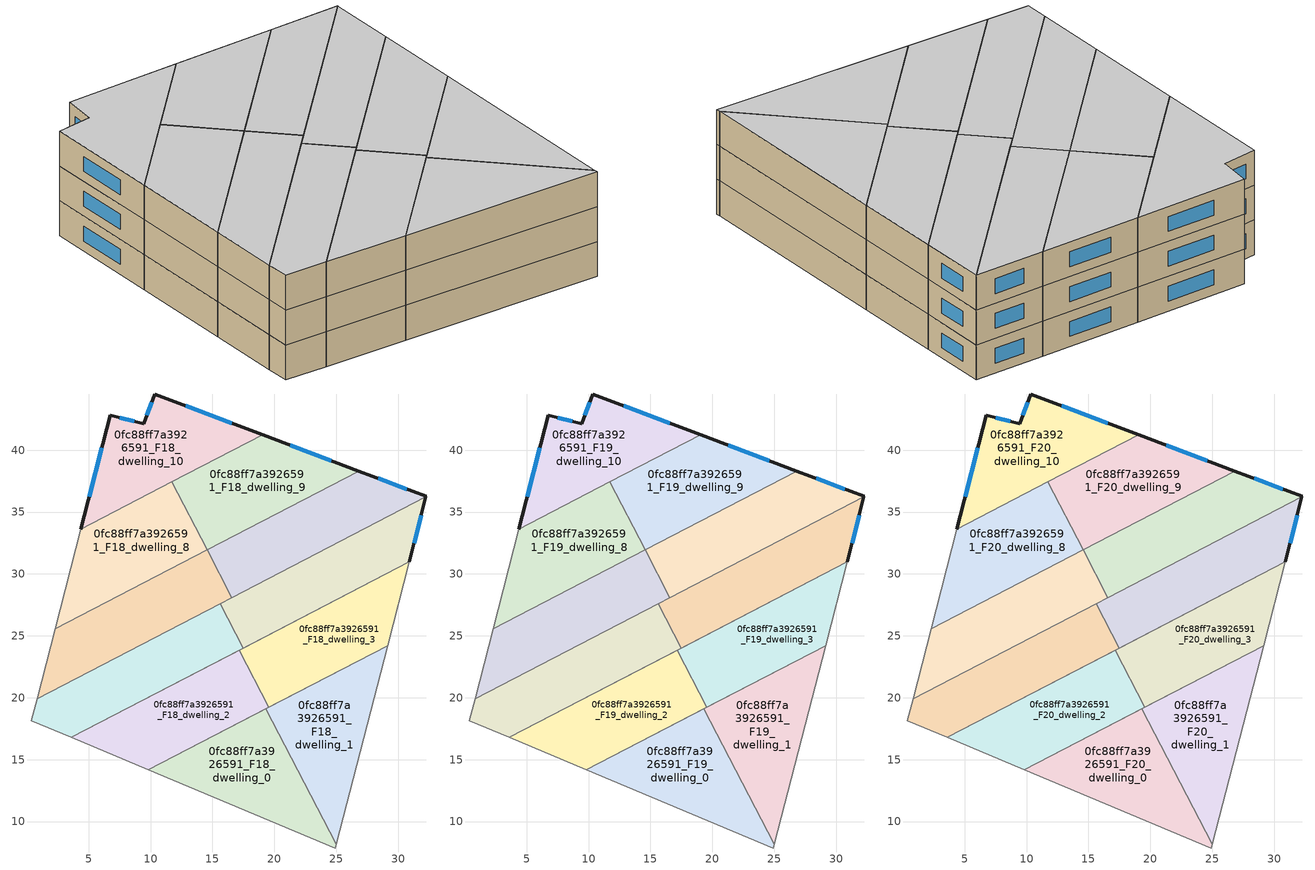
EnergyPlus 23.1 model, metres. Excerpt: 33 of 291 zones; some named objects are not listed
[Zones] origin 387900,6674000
0fc88ff7a3926591_F18_dwelling_0
 floor to 0fc88ff7a3926591_F17_dwelling_0 (EU_floor_Construction): 19.32,19.11 25,8.15 24.93,7.87 9.83,14.18 z54
 wall adiabatic (EU_wall_Construction): 19.32,19.11 9.83,14.18 24.93,7.87 25,8.15 z54:57
 wall to 0fc88ff7a3926591_F18_dwelling_1 (EU_wall_Construction): 25,8.15 19.32,19.11 z54:57
0fc88ff7a3926591_F18_dwelling_1
 floor to 0fc88ff7a3926591_F17_dwelling_1 (EU_floor_Construction): 29.14,24.21 25,8.15 19.32,19.11 z54
 wall adiabatic (EU_wall_Construction): 25,8.15 29.14,24.21 19.32,19.11 z54:57
0fc88ff7a3926591_F18_dwelling_10
 floor to 0fc88ff7a3926591_F17_dwelling_10 (EU_floor_Construction): 19.05,41.24 4.37,33.62 6.75,42.83 9.45,42.13 10.36,44.53 z54
 wall outside (EU_wall_Construction): 19.05,41.24 10.36,44.53 9.45,42.13 6.75,42.83 4.37,33.62 z54:57
 wall to 0fc88ff7a3926591_F18_dwelling_9 (EU_wall_Construction): 11.71,37.43 19.05,41.24 z54:57
 wall to 0fc88ff7a3926591_F18_dwelling_8 (EU_wall_Construction): 4.37,33.62 11.71,37.43 z54:57
 window (EU_Window_Construction): 6.07,40.2 5.05,36.25 / 8.68,42.33 7.52,42.63 / 10.1,43.85 9.71,42.82 / 16.57,42.18 12.84,43.59 z54.86:56.14
0fc88ff7a3926591_F18_dwelling_2
 floor to 0fc88ff7a3926591_F17_dwelling_2 (EU_floor_Construction): 17.16,23.85 19.56,19.24 9.83,14.18 3.58,16.8 z54
 wall adiabatic (EU_wall_Construction): 17.16,23.85 3.58,16.8 9.83,14.18 19.56,19.24 z54:57
 wall to 0fc88ff7a3926591_F18_dwelling_3 (EU_wall_Construction): 19.56,19.24 17.16,23.85 z54:57
0fc88ff7a3926591_F18_dwelling_3
 floor to 0fc88ff7a3926591_F17_dwelling_3 (EU_floor_Construction): 30.89,30.98 29.14,24.21 19.56,19.24 17.16,23.85 z54
 wall adiabatic (EU_wall_Construction): 19.56,19.24 29.14,24.21 30.89,30.98 17.16,23.85 z54:57
0fc88ff7a3926591_F18_dwelling_4
 floor to 0fc88ff7a3926591_F17_dwelling_4 (EU_floor_Construction): 15.61,27.6 17.47,24.01 3.58,16.8 0.38,18.14 0.84,19.93 z54
 wall to 0fc88ff7a3926591_F18_dwelling_5 (EU_wall_Construction): 17.47,24.01 15.61,27.6 z54:57
 wall adiabatic (EU_wall_Construction): 15.61,27.6 0.84,19.93 0.38,18.14 3.58,16.8 17.47,24.01 z54:57
0fc88ff7a3926591_F18_dwelling_5
 floor to 0fc88ff7a3926591_F17_dwelling_5 (EU_floor_Construction): 32.24,36.23 30.89,30.98 17.47,24.01 15.61,27.6 z54
 wall outside (EU_wall_Construction): 30.89,30.98 32.24,36.23 z54:57
 wall adiabatic (EU_wall_Construction): 17.47,24.01 30.89,30.98 z54:57
 wall to 0fc88ff7a3926591_F18_dwelling_7 (EU_wall_Construction): 32.24,36.23 16.56,28.09 z54:57
 wall to 0fc88ff7a3926591_F18_dwelling_6 (EU_wall_Construction): 16.56,28.09 15.61,27.6 z54:57
 window (EU_Window_Construction): 31.28,32.48 31.86,34.73 z54.86:56.14
0fc88ff7a3926591_F18_dwelling_6
 floor to 0fc88ff7a3926591_F17_dwelling_6 (EU_floor_Construction): 14.56,31.94 16.56,28.09 0.84,19.93 2.3,25.57 z54
 wall adiabatic (EU_wall_Construction): 14.56,31.94 2.3,25.57 0.84,19.93 15.61,27.6 z54:57
 wall to 0fc88ff7a3926591_F18_dwelling_7 (EU_wall_Construction): 16.56,28.09 14.56,31.94 z54:57
0fc88ff7a3926591_F18_dwelling_7
 floor to 0fc88ff7a3926591_F17_dwelling_7 (EU_floor_Construction): 32.25,36.25 32.24,36.23 16.56,28.09 14.56,31.94 26.82,38.31 z54
 wall outside (EU_wall_Construction): 32.24,36.23 32.25,36.25 26.82,38.31 z54:57
 wall to 0fc88ff7a3926591_F18_dwelling_9 (EU_wall_Construction): 26.82,38.31 14.56,31.94 z54:57
 window (EU_Window_Construction): 30.7,36.84 28.37,37.72 z54.86:56.14
0fc88ff7a3926591_F18_dwelling_8
 floor to 0fc88ff7a3926591_F17_dwelling_8 (EU_floor_Construction): 11.71,37.43 14.56,31.94 2.3,25.57 4.37,33.62 z54
 wall adiabatic (EU_wall_Construction): 4.37,33.62 2.3,25.57 14.56,31.94 z54:57
 wall to 0fc88ff7a3926591_F18_dwelling_9 (EU_wall_Construction): 14.56,31.94 11.71,37.43 z54:57
0fc88ff7a3926591_F18_dwelling_9
 floor to 0fc88ff7a3926591_F17_dwelling_9 (EU_floor_Construction): 26.82,38.31 14.56,31.94 11.71,37.43 19.05,41.24 z54
 wall outside (EU_wall_Construction): 26.82,38.31 19.05,41.24 z54:57
 window (EU_Window_Construction): 24.6,39.15 21.27,40.4 z54.86:56.14
0fc88ff7a3926591_F19_dwelling_0
 floor to 0fc88ff7a3926591_F18_dwelling_0 (EU_floor_Construction): 19.32,19.11 25,8.15 24.93,7.87 9.83,14.18 z57
 wall adiabatic (EU_wall_Construction): 19.32,19.11 9.83,14.18 24.93,7.87 25,8.15 z57:60
 wall to 0fc88ff7a3926591_F19_dwelling_1 (EU_wall_Construction): 25,8.15 19.32,19.11 z57:60
0fc88ff7a3926591_F19_dwelling_1
 floor to 0fc88ff7a3926591_F18_dwelling_1 (EU_floor_Construction): 29.14,24.21 25,8.15 19.32,19.11 z57
 wall adiabatic (EU_wall_Construction): 25,8.15 29.14,24.21 19.32,19.11 z57:60
0fc88ff7a3926591_F19_dwelling_10
 floor to 0fc88ff7a3926591_F18_dwelling_10 (EU_floor_Construction): 19.05,41.24 4.37,33.62 6.75,42.83 9.45,42.13 10.36,44.53 z57
 wall outside (EU_wall_Construction): 19.05,41.24 10.36,44.53 9.45,42.13 6.75,42.83 4.37,33.62 z57:60
 wall to 0fc88ff7a3926591_F19_dwelling_9 (EU_wall_Construction): 11.71,37.43 19.05,41.24 z57:60
 wall to 0fc88ff7a3926591_F19_dwelling_8 (EU_wall_Construction): 4.37,33.62 11.71,37.43 z57:60
 window (EU_Window_Construction): 6.07,40.2 5.05,36.25 / 8.68,42.33 7.52,42.63 / 10.1,43.85 9.71,42.82 / 16.57,42.18 12.84,43.59 z57.86:59.14
0fc88ff7a3926591_F19_dwelling_2
 floor to 0fc88ff7a3926591_F18_dwelling_2 (EU_floor_Construction): 17.16,23.85 19.56,19.24 9.83,14.18 3.58,16.8 z57
 wall adiabatic (EU_wall_Construction): 17.16,23.85 3.58,16.8 9.83,14.18 19.56,19.24 z57:60
 wall to 0fc88ff7a3926591_F19_dwelling_3 (EU_wall_Construction): 19.56,19.24 17.16,23.85 z57:60
0fc88ff7a3926591_F19_dwelling_3
 floor to 0fc88ff7a3926591_F18_dwelling_3 (EU_floor_Construction): 30.89,30.98 29.14,24.21 19.56,19.24 17.16,23.85 z57
 wall adiabatic (EU_wall_Construction): 19.56,19.24 29.14,24.21 30.89,30.98 17.16,23.85 z57:60
0fc88ff7a3926591_F19_dwelling_4
 floor to 0fc88ff7a3926591_F18_dwelling_4 (EU_floor_Construction): 15.61,27.6 17.47,24.01 3.58,16.8 0.38,18.14 0.84,19.93 z57
 wall to 0fc88ff7a3926591_F19_dwelling_5 (EU_wall_Construction): 17.47,24.01 15.61,27.6 z57:60
 wall adiabatic (EU_wall_Construction): 15.61,27.6 0.84,19.93 0.38,18.14 3.58,16.8 17.47,24.01 z57:60
0fc88ff7a3926591_F19_dwelling_5
 floor to 0fc88ff7a3926591_F18_dwelling_5 (EU_floor_Construction): 32.24,36.23 30.89,30.98 17.47,24.01 15.61,27.6 z57
 wall outside (EU_wall_Construction): 30.89,30.98 32.24,36.23 z57:60
 wall adiabatic (EU_wall_Construction): 17.47,24.01 30.89,30.98 z57:60
 wall to 0fc88ff7a3926591_F19_dwelling_7 (EU_wall_Construction): 32.24,36.23 16.56,28.09 z57:60
 wall to 0fc88ff7a3926591_F19_dwelling_6 (EU_wall_Construction): 16.56,28.09 15.61,27.6 z57:60
 window (EU_Window_Construction): 31.28,32.48 31.86,34.73 z57.86:59.14
0fc88ff7a3926591_F19_dwelling_6
 floor to 0fc88ff7a3926591_F18_dwelling_6 (EU_floor_Construction): 14.56,31.94 16.56,28.09 0.84,19.93 2.3,25.57 z57
 wall adiabatic (EU_wall_Construction): 14.56,31.94 2.3,25.57 0.84,19.93 15.61,27.6 z57:60
 wall to 0fc88ff7a3926591_F19_dwelling_7 (EU_wall_Construction): 16.56,28.09 14.56,31.94 z57:60
0fc88ff7a3926591_F19_dwelling_7
 floor to 0fc88ff7a3926591_F18_dwelling_7 (EU_floor_Construction): 32.25,36.25 32.24,36.23 16.56,28.09 14.56,31.94 26.82,38.31 z57
 wall outside (EU_wall_Construction): 32.24,36.23 32.25,36.25 26.82,38.31 z57:60
 wall to 0fc88ff7a3926591_F19_dwelling_9 (EU_wall_Construction): 26.82,38.31 14.56,31.94 z57:60
 window (EU_Window_Construction): 30.7,36.84 28.37,37.72 z57.86:59.14
0fc88ff7a3926591_F19_dwelling_8
 floor to 0fc88ff7a3926591_F18_dwelling_8 (EU_floor_Construction): 11.71,37.43 14.56,31.94 2.3,25.57 4.37,33.62 z57
 wall adiabatic (EU_wall_Construction): 4.37,33.62 2.3,25.57 14.56,31.94 z57:60
 wall to 0fc88ff7a3926591_F19_dwelling_9 (EU_wall_Construction): 14.56,31.94 11.71,37.43 z57:60
0fc88ff7a3926591_F19_dwelling_9
 floor to 0fc88ff7a3926591_F18_dwelling_9 (EU_floor_Construction): 26.82,38.31 14.56,31.94 11.71,37.43 19.05,41.24 z57
 wall outside (EU_wall_Construction): 26.82,38.31 19.05,41.24 z57:60
 window (EU_Window_Construction): 24.6,39.15 21.27,40.4 z57.86:59.14
0fc88ff7a3926591_F20_dwelling_0
 floor to 0fc88ff7a3926591_F19_dwelling_0 (EU_floor_Construction): 19.32,19.11 25,8.15 24.93,7.87 9.83,14.18 z60
 wall adiabatic (EU_wall_Construction): 19.32,19.11 9.83,14.18 24.93,7.87 25,8.15 z60:63
 wall to 0fc88ff7a3926591_F20_dwelling_1 (EU_wall_Construction): 25,8.15 19.32,19.11 z60:63
 ceiling to 0fc88ff7a3926591_F21_dwelling_0 (EU_floor_Construction): 24.93,7.87 25,8.15 19.32,19.11 9.83,14.18 z63
0fc88ff7a3926591_F20_dwelling_1
 floor to 0fc88ff7a3926591_F19_dwelling_1 (EU_floor_Construction): 29.14,24.21 25,8.15 19.32,19.11 z60
 wall adiabatic (EU_wall_Construction): 25,8.15 29.14,24.21 19.32,19.11 z60:63
 ceiling to 0fc88ff7a3926591_F21_dwelling_1 (EU_floor_Construction): 25,8.15 29.14,24.21 19.32,19.11 z63
0fc88ff7a3926591_F20_dwelling_10
 floor to 0fc88ff7a3926591_F19_dwelling_10 (EU_floor_Construction): 19.05,41.24 4.37,33.62 6.75,42.83 9.45,42.13 10.36,44.53 z60
 wall outside (EU_wall_Construction): 19.05,41.24 10.36,44.53 9.45,42.13 6.75,42.83 4.37,33.62 z60:63
 wall to 0fc88ff7a3926591_F20_dwelling_9 (EU_wall_Construction): 11.71,37.43 19.05,41.24 z60:63
 wall to 0fc88ff7a3926591_F20_dwelling_8 (EU_wall_Construction): 4.37,33.62 11.71,37.43 z60:63
 window (EU_Window_Construction): 6.07,40.2 5.05,36.25 / 8.68,42.33 7.52,42.63 / 10.1,43.85 9.71,42.82 / 16.57,42.18 12.84,43.59 z60.86:62.14
 ceiling to 0fc88ff7a3926591_F21_dwelling_10 (EU_floor_Construction): 19.05,41.24 10.36,44.53 9.45,42.13 6.75,42.83 4.37,33.62 z63
0fc88ff7a3926591_F20_dwelling_2
 floor to 0fc88ff7a3926591_F19_dwelling_2 (EU_floor_Construction): 17.16,23.85 19.56,19.24 9.83,14.18 3.58,16.8 z60
 wall adiabatic (EU_wall_Construction): 17.16,23.85 3.58,16.8 9.83,14.18 19.56,19.24 z60:63
 wall to 0fc88ff7a3926591_F20_dwelling_3 (EU_wall_Construction): 19.56,19.24 17.16,23.85 z60:63
 ceiling to 0fc88ff7a3926591_F21_dwelling_2 (EU_floor_Construction): 19.56,19.24 17.16,23.85 3.58,16.8 9.83,14.18 z63
0fc88ff7a3926591_F20_dwelling_3
 floor to 0fc88ff7a3926591_F19_dwelling_3 (EU_floor_Construction): 30.89,30.98 29.14,24.21 19.56,19.24 17.16,23.85 z60
 wall adiabatic (EU_wall_Construction): 19.56,19.24 29.14,24.21 30.89,30.98 17.16,23.85 z60:63
 ceiling to 0fc88ff7a3926591_F21_dwelling_3 (EU_floor_Construction): 29.14,24.21 30.89,30.98 17.16,23.85 19.56,19.24 z63
0fc88ff7a3926591_F20_dwelling_4
 floor to 0fc88ff7a3926591_F19_dwelling_4 (EU_floor_Construction): 15.61,27.6 17.47,24.01 3.58,16.8 0.38,18.14 0.84,19.93 z60
 wall to 0fc88ff7a3926591_F20_dwelling_5 (EU_wall_Construction): 17.47,24.01 15.61,27.6 z60:63
 wall adiabatic (EU_wall_Construction): 15.61,27.6 0.84,19.93 0.38,18.14 3.58,16.8 17.47,24.01 z60:63
 ceiling to 0fc88ff7a3926591_F21_dwelling_4 (EU_floor_Construction): 17.47,24.01 15.61,27.6 0.84,19.93 0.38,18.14 3.58,16.8 z63
0fc88ff7a3926591_F20_dwelling_5
 floor to 0fc88ff7a3926591_F19_dwelling_5 (EU_floor_Construction): 32.24,36.23 30.89,30.98 17.47,24.01 15.61,27.6 z60
 wall outside (EU_wall_Construction): 30.89,30.98 32.24,36.23 z60:63
 wall adiabatic (EU_wall_Construction): 17.47,24.01 30.89,30.98 z60:63
 wall to 0fc88ff7a3926591_F20_dwelling_7 (EU_wall_Construction): 32.24,36.23 16.56,28.09 z60:63
 wall to 0fc88ff7a3926591_F20_dwelling_6 (EU_wall_Construction): 16.56,28.09 15.61,27.6 z60:63
 window (EU_Window_Construction): 31.28,32.48 31.86,34.73 z60.86:62.14
 ceiling to 0fc88ff7a3926591_F21_dwelling_5 (EU_floor_Construction): 30.89,30.98 32.24,36.23 15.61,27.6 17.47,24.01 z63
0fc88ff7a3926591_F20_dwelling_6
 floor to 0fc88ff7a3926591_F19_dwelling_6 (EU_floor_Construction): 14.56,31.94 16.56,28.09 0.84,19.93 2.3,25.57 z60
 wall adiabatic (EU_wall_Construction): 14.56,31.94 2.3,25.57 0.84,19.93 15.61,27.6 z60:63
 wall to 0fc88ff7a3926591_F20_dwelling_7 (EU_wall_Construction): 16.56,28.09 14.56,31.94 z60:63
 ceiling to 0fc88ff7a3926591_F21_dwelling_6 (EU_floor_Construction): 16.56,28.09 14.56,31.94 2.3,25.57 0.84,19.93 z63
0fc88ff7a3926591_F20_dwelling_7
 floor to 0fc88ff7a3926591_F19_dwelling_7 (EU_floor_Construction): 32.25,36.25 32.24,36.23 16.56,28.09 14.56,31.94 26.82,38.31 z60
 wall outside (EU_wall_Construction): 32.24,36.23 32.25,36.25 26.82,38.31 z60:63
 wall to 0fc88ff7a3926591_F20_dwelling_9 (EU_wall_Construction): 26.82,38.31 14.56,31.94 z60:63
 window (EU_Window_Construction): 30.7,36.84 28.37,37.72 z60.86:62.14
 ceiling to 0fc88ff7a3926591_F21_dwelling_7 (EU_floor_Construction): 32.24,36.23 32.25,36.25 26.82,38.31 14.56,31.94 16.56,28.09 z63
0fc88ff7a3926591_F20_dwelling_8
 floor to 0fc88ff7a3926591_F19_dwelling_8 (EU_floor_Construction): 11.71,37.43 14.56,31.94 2.3,25.57 4.37,33.62 z60
 wall adiabatic (EU_wall_Construction): 4.37,33.62 2.3,25.57 14.56,31.94 z60:63
 wall to 0fc88ff7a3926591_F20_dwelling_9 (EU_wall_Construction): 14.56,31.94 11.71,37.43 z60:63
 ceiling to 0fc88ff7a3926591_F21_dwelling_8 (EU_floor_Construction): 14.56,31.94 11.71,37.43 4.37,33.62 2.3,25.57 z63
0fc88ff7a3926591_F20_dwelling_9
 floor to 0fc88ff7a3926591_F19_dwelling_9 (EU_floor_Construction): 26.82,38.31 14.56,31.94 11.71,37.43 19.05,41.24 z60
 wall outside (EU_wall_Construction): 26.82,38.31 19.05,41.24 z60:63
 window (EU_Window_Construction): 24.6,39.15 21.27,40.4 z60.86:62.14
 ceiling to 0fc88ff7a3926591_F21_dwelling_9 (EU_floor_Construction): 26.82,38.31 19.05,41.24 11.71,37.43 14.56,31.94 z63
[Building]
EU S2 Campaign: North Axis=0; Terrain=City; Solar Distribution=FullExterior
[Site:Location]
Helsinki-Vantaa.AP: Latitude=60.317; Longitude=24.963; Time Zone=2; Elevation=54.6
[SizingPeriod:WeatherFileDays]
AnnualSizingPeriod: Begin Month=1; Begin Day of Month=1; End Month=12; End Day of Month=31; Day of Week for Start Day=Monday; Use Weather File Daylight Saving Period=No; Use Weather File Rain and Snow Indicators=No
[MATERIAL]
EU_InternalMass_Material: Roughness=MediumRough; Thickness=0.1; Conductivity=1; Density=1800; Specific Heat=900; Thermal Absorptance=0.9; Solar Absorptance=0.7; Visible Absorptance=0.7
[MATERIAL:NOMASS] Roughness=MediumRough; Thermal Absorptance=0.9; Solar Absorptance=0.7; Visible Absorptance=0.7
Name | Thermal Resistance
EU_wall_NoMass | 5.91765
EU_floor_NoMass | 6.2875
[WINDOWMATERIAL:SIMPLEGLAZINGSYSTEM]
EU_Window_SimpleGlazing: UFactor=0.994035; Solar Heat Gain Coefficient=0.7; Visible Transmittance=0.7
[CONSTRUCTION]
EU_wall_Construction: EU_wall_NoMass
EU_floor_Construction: EU_floor_NoMass
EU_Window_Construction: EU_Window_SimpleGlazing
EU_InternalMass_Construction: EU_InternalMass_Material
[ZONE] Type=1; Multiplier=1; Ceiling Height=autocalculate; Floor Area=autocalculate; Part of Total Floor Area=Yes
Name | Volume
0fc88ff7a3926591_F18_dwelling_0; 0fc88ff7a3926591_F19_dwelling_0; 0fc88ff7a3926591_F20_dwelling_0 | 205.042
0fc88ff7a3926591_F18_dwelling_1; 0fc88ff7a3926591_F19_dwelling_1; 0fc88ff7a3926591_F20_dwelling_1; 0fc88ff7a3926591_F18_dwelling_4; 0fc88ff7a3926591_F19_dwelling_4; 0fc88ff7a3926591_F20_dwelling_4 | 205.062
0fc88ff7a3926591_F18_dwelling_10; 0fc88ff7a3926591_F19_dwelling_10; 0fc88ff7a3926591_F20_dwelling_10 | 205.033
0fc88ff7a3926591_F18_dwelling_2; 0fc88ff7a3926591_F19_dwelling_2; 0fc88ff7a3926591_F20_dwelling_2 | 205.032
0fc88ff7a3926591_F18_dwelling_3; 0fc88ff7a3926591_F19_dwelling_3; 0fc88ff7a3926591_F20_dwelling_3 | 205.044
0fc88ff7a3926591_F18_dwelling_5; 0fc88ff7a3926591_F19_dwelling_5; 0fc88ff7a3926591_F20_dwelling_5 | 205.072
0fc88ff7a3926591_F18_dwelling_6; 0fc88ff7a3926591_F19_dwelling_6; 0fc88ff7a3926591_F20_dwelling_6 | 205.061
0fc88ff7a3926591_F18_dwelling_7; 0fc88ff7a3926591_F19_dwelling_7; 0fc88ff7a3926591_F20_dwelling_7 | 205.056
0fc88ff7a3926591_F18_dwelling_8; 0fc88ff7a3926591_F19_dwelling_8; 0fc88ff7a3926591_F20_dwelling_8 | 205.05
0fc88ff7a3926591_F18_dwelling_9; 0fc88ff7a3926591_F19_dwelling_9; 0fc88ff7a3926591_F20_dwelling_9 | 205.051
[INTERNALMASS] Construction=EU_InternalMass_Construction
Name | Zone or ZoneList | Surface Area
0fc88ff7a3926591_F18_dwelling_0_EU_InternalMass | 0fc88ff7a3926591_F18_dwelling_0 | 68.3503
0fc88ff7a3926591_F18_dwelling_1_EU_InternalMass | 0fc88ff7a3926591_F18_dwelling_1 | 68.3512
0fc88ff7a3926591_F18_dwelling_2_EU_InternalMass | 0fc88ff7a3926591_F18_dwelling_2 | 68.3423
0fc88ff7a3926591_F18_dwelling_3_EU_InternalMass | 0fc88ff7a3926591_F18_dwelling_3 | 68.3493
0fc88ff7a3926591_F18_dwelling_4_EU_InternalMass | 0fc88ff7a3926591_F18_dwelling_4 | 68.3543
0fc88ff7a3926591_F18_dwelling_5_EU_InternalMass | 0fc88ff7a3926591_F18_dwelling_5 | 68.3589
0fc88ff7a3926591_F18_dwelling_6_EU_InternalMass | 0fc88ff7a3926591_F18_dwelling_6 | 68.3533
0fc88ff7a3926591_F18_dwelling_7_EU_InternalMass | 0fc88ff7a3926591_F18_dwelling_7 | 68.3509
0fc88ff7a3926591_F18_dwelling_8_EU_InternalMass | 0fc88ff7a3926591_F18_dwelling_8 | 68.3507
0fc88ff7a3926591_F18_dwelling_9_EU_InternalMass | 0fc88ff7a3926591_F18_dwelling_9 | 68.3516
0fc88ff7a3926591_F18_dwelling_10_EU_InternalMass | 0fc88ff7a3926591_F18_dwelling_10 | 68.3442
0fc88ff7a3926591_F19_dwelling_0_EU_InternalMass | 0fc88ff7a3926591_F19_dwelling_0 | 68.3503
0fc88ff7a3926591_F19_dwelling_1_EU_InternalMass | 0fc88ff7a3926591_F19_dwelling_1 | 68.3512
0fc88ff7a3926591_F19_dwelling_2_EU_InternalMass | 0fc88ff7a3926591_F19_dwelling_2 | 68.3423
0fc88ff7a3926591_F19_dwelling_3_EU_InternalMass | 0fc88ff7a3926591_F19_dwelling_3 | 68.3493
0fc88ff7a3926591_F19_dwelling_4_EU_InternalMass | 0fc88ff7a3926591_F19_dwelling_4 | 68.3543
0fc88ff7a3926591_F19_dwelling_5_EU_InternalMass | 0fc88ff7a3926591_F19_dwelling_5 | 68.3589
0fc88ff7a3926591_F19_dwelling_6_EU_InternalMass | 0fc88ff7a3926591_F19_dwelling_6 | 68.3533
0fc88ff7a3926591_F19_dwelling_7_EU_InternalMass | 0fc88ff7a3926591_F19_dwelling_7 | 68.3509
0fc88ff7a3926591_F19_dwelling_8_EU_InternalMass | 0fc88ff7a3926591_F19_dwelling_8 | 68.3507
0fc88ff7a3926591_F19_dwelling_9_EU_InternalMass | 0fc88ff7a3926591_F19_dwelling_9 | 68.3516
0fc88ff7a3926591_F19_dwelling_10_EU_InternalMass | 0fc88ff7a3926591_F19_dwelling_10 | 68.3442
0fc88ff7a3926591_F20_dwelling_0_EU_InternalMass | 0fc88ff7a3926591_F20_dwelling_0 | 68.3503
0fc88ff7a3926591_F20_dwelling_1_EU_InternalMass | 0fc88ff7a3926591_F20_dwelling_1 | 68.3512
0fc88ff7a3926591_F20_dwelling_2_EU_InternalMass | 0fc88ff7a3926591_F20_dwelling_2 | 68.3423
0fc88ff7a3926591_F20_dwelling_3_EU_InternalMass | 0fc88ff7a3926591_F20_dwelling_3 | 68.3493
0fc88ff7a3926591_F20_dwelling_4_EU_InternalMass | 0fc88ff7a3926591_F20_dwelling_4 | 68.3543
0fc88ff7a3926591_F20_dwelling_5_EU_InternalMass | 0fc88ff7a3926591_F20_dwelling_5 | 68.3589
0fc88ff7a3926591_F20_dwelling_6_EU_InternalMass | 0fc88ff7a3926591_F20_dwelling_6 | 68.3533
0fc88ff7a3926591_F20_dwelling_7_EU_InternalMass | 0fc88ff7a3926591_F20_dwelling_7 | 68.3509
0fc88ff7a3926591_F20_dwelling_8_EU_InternalMass | 0fc88ff7a3926591_F20_dwelling_8 | 68.3507
0fc88ff7a3926591_F20_dwelling_9_EU_InternalMass | 0fc88ff7a3926591_F20_dwelling_9 | 68.3516
0fc88ff7a3926591_F20_dwelling_10_EU_InternalMass | 0fc88ff7a3926591_F20_dwelling_10 | 68.3442
[OTHEREQUIPMENT] Fuel Type=Electricity; Design Level Calculation Method=Watts/Area; Power per Zone Floor Area=1; Fraction Latent=0; Fraction Radiant=0; Fraction Lost=0; Carbon Dioxide Generation Rate=0; EndUse Subcategory=EU_Step8_InternalGains
Name | Zone or ZoneList or Space or SpaceList | Schedule
EU_Step8_InternalGain_0fc88ff7a3926591_F18_dwelling_0_f000 | 0fc88ff7a3926591_F18_dwelling_0 | EU_Step8_GainSchedule_0fc88ff7a3926591_F18_dwelling_0_f000
EU_Step8_InternalGain_0fc88ff7a3926591_F18_dwelling_1_f000 | 0fc88ff7a3926591_F18_dwelling_1 | EU_Step8_GainSchedule_0fc88ff7a3926591_F18_dwelling_1_f000
EU_Step8_InternalGain_0fc88ff7a3926591_F18_dwelling_2_f000 | 0fc88ff7a3926591_F18_dwelling_2 | EU_Step8_GainSchedule_0fc88ff7a3926591_F18_dwelling_2_f000
EU_Step8_InternalGain_0fc88ff7a3926591_F18_dwelling_3_f000 | 0fc88ff7a3926591_F18_dwelling_3 | EU_Step8_GainSchedule_0fc88ff7a3926591_F18_dwelling_3_f000
EU_Step8_InternalGain_0fc88ff7a3926591_F18_dwelling_4_f000 | 0fc88ff7a3926591_F18_dwelling_4 | EU_Step8_GainSchedule_0fc88ff7a3926591_F18_dwelling_4_f000
EU_Step8_InternalGain_0fc88ff7a3926591_F18_dwelling_5_f000 | 0fc88ff7a3926591_F18_dwelling_5 | EU_Step8_GainSchedule_0fc88ff7a3926591_F18_dwelling_5_f000
EU_Step8_InternalGain_0fc88ff7a3926591_F18_dwelling_6_f000 | 0fc88ff7a3926591_F18_dwelling_6 | EU_Step8_GainSchedule_0fc88ff7a3926591_F18_dwelling_6_f000
EU_Step8_InternalGain_0fc88ff7a3926591_F18_dwelling_7_f000 | 0fc88ff7a3926591_F18_dwelling_7 | EU_Step8_GainSchedule_0fc88ff7a3926591_F18_dwelling_7_f000
EU_Step8_InternalGain_0fc88ff7a3926591_F18_dwelling_8_f000 | 0fc88ff7a3926591_F18_dwelling_8 | EU_Step8_GainSchedule_0fc88ff7a3926591_F18_dwelling_8_f000
EU_Step8_InternalGain_0fc88ff7a3926591_F18_dwelling_9_f000 | 0fc88ff7a3926591_F18_dwelling_9 | EU_Step8_GainSchedule_0fc88ff7a3926591_F18_dwelling_9_f000
EU_Step8_InternalGain_0fc88ff7a3926591_F18_dwelling_10_f000 | 0fc88ff7a3926591_F18_dwelling_10 | EU_Step8_GainSchedule_0fc88ff7a3926591_F18_dwelling_10_f000
EU_Step8_InternalGain_0fc88ff7a3926591_F19_dwelling_0_f000 | 0fc88ff7a3926591_F19_dwelling_0 | EU_Step8_GainSchedule_0fc88ff7a3926591_F19_dwelling_0_f000
EU_Step8_InternalGain_0fc88ff7a3926591_F19_dwelling_1_f000 | 0fc88ff7a3926591_F19_dwelling_1 | EU_Step8_GainSchedule_0fc88ff7a3926591_F19_dwelling_1_f000
EU_Step8_InternalGain_0fc88ff7a3926591_F19_dwelling_2_f000 | 0fc88ff7a3926591_F19_dwelling_2 | EU_Step8_GainSchedule_0fc88ff7a3926591_F19_dwelling_2_f000
EU_Step8_InternalGain_0fc88ff7a3926591_F19_dwelling_3_f000 | 0fc88ff7a3926591_F19_dwelling_3 | EU_Step8_GainSchedule_0fc88ff7a3926591_F19_dwelling_3_f000
EU_Step8_InternalGain_0fc88ff7a3926591_F19_dwelling_4_f000 | 0fc88ff7a3926591_F19_dwelling_4 | EU_Step8_GainSchedule_0fc88ff7a3926591_F19_dwelling_4_f000
EU_Step8_InternalGain_0fc88ff7a3926591_F19_dwelling_5_f000 | 0fc88ff7a3926591_F19_dwelling_5 | EU_Step8_GainSchedule_0fc88ff7a3926591_F19_dwelling_5_f000
EU_Step8_InternalGain_0fc88ff7a3926591_F19_dwelling_6_f000 | 0fc88ff7a3926591_F19_dwelling_6 | EU_Step8_GainSchedule_0fc88ff7a3926591_F19_dwelling_6_f000
EU_Step8_InternalGain_0fc88ff7a3926591_F19_dwelling_7_f000 | 0fc88ff7a3926591_F19_dwelling_7 | EU_Step8_GainSchedule_0fc88ff7a3926591_F19_dwelling_7_f000
EU_Step8_InternalGain_0fc88ff7a3926591_F19_dwelling_8_f000 | 0fc88ff7a3926591_F19_dwelling_8 | EU_Step8_GainSchedule_0fc88ff7a3926591_F19_dwelling_8_f000
EU_Step8_InternalGain_0fc88ff7a3926591_F19_dwelling_9_f000 | 0fc88ff7a3926591_F19_dwelling_9 | EU_Step8_GainSchedule_0fc88ff7a3926591_F19_dwelling_9_f000
EU_Step8_InternalGain_0fc88ff7a3926591_F19_dwelling_10_f000 | 0fc88ff7a3926591_F19_dwelling_10 | EU_Step8_GainSchedule_0fc88ff7a3926591_F19_dwelling_10_f000
EU_Step8_InternalGain_0fc88ff7a3926591_F20_dwelling_0_f000 | 0fc88ff7a3926591_F20_dwelling_0 | EU_Step8_GainSchedule_0fc88ff7a3926591_F20_dwelling_0_f000
EU_Step8_InternalGain_0fc88ff7a3926591_F20_dwelling_1_f000 | 0fc88ff7a3926591_F20_dwelling_1 | EU_Step8_GainSchedule_0fc88ff7a3926591_F20_dwelling_1_f000
EU_Step8_InternalGain_0fc88ff7a3926591_F20_dwelling_2_f000 | 0fc88ff7a3926591_F20_dwelling_2 | EU_Step8_GainSchedule_0fc88ff7a3926591_F20_dwelling_2_f000
EU_Step8_InternalGain_0fc88ff7a3926591_F20_dwelling_3_f000 | 0fc88ff7a3926591_F20_dwelling_3 | EU_Step8_GainSchedule_0fc88ff7a3926591_F20_dwelling_3_f000
EU_Step8_InternalGain_0fc88ff7a3926591_F20_dwelling_4_f000 | 0fc88ff7a3926591_F20_dwelling_4 | EU_Step8_GainSchedule_0fc88ff7a3926591_F20_dwelling_4_f000
EU_Step8_InternalGain_0fc88ff7a3926591_F20_dwelling_5_f000 | 0fc88ff7a3926591_F20_dwelling_5 | EU_Step8_GainSchedule_0fc88ff7a3926591_F20_dwelling_5_f000
EU_Step8_InternalGain_0fc88ff7a3926591_F20_dwelling_6_f000 | 0fc88ff7a3926591_F20_dwelling_6 | EU_Step8_GainSchedule_0fc88ff7a3926591_F20_dwelling_6_f000
EU_Step8_InternalGain_0fc88ff7a3926591_F20_dwelling_7_f000 | 0fc88ff7a3926591_F20_dwelling_7 | EU_Step8_GainSchedule_0fc88ff7a3926591_F20_dwelling_7_f000
EU_Step8_InternalGain_0fc88ff7a3926591_F20_dwelling_8_f000 | 0fc88ff7a3926591_F20_dwelling_8 | EU_Step8_GainSchedule_0fc88ff7a3926591_F20_dwelling_8_f000
EU_Step8_InternalGain_0fc88ff7a3926591_F20_dwelling_9_f000 | 0fc88ff7a3926591_F20_dwelling_9 | EU_Step8_GainSchedule_0fc88ff7a3926591_F20_dwelling_9_f000
EU_Step8_InternalGain_0fc88ff7a3926591_F20_dwelling_10_f000 | 0fc88ff7a3926591_F20_dwelling_10 | EU_Step8_GainSchedule_0fc88ff7a3926591_F20_dwelling_10_f000
[ZONEVENTILATION:DESIGNFLOWRATE] Schedule=EU_AlwaysOn; Design Flow Rate Calculation Method=AirChanges/Hour; Air Changes per Hour=0.596421; Ventilation Type=Natural; Fan Pressure Rise=0; Fan Total Efficiency=1; Constant Term Coefficient=1; Temperature Term Coefficient=0; Velocity Term Coefficient=0; Velocity Squared Term Coefficient=0; Minimum Indoor Temperature=-100; Maximum Indoor Temperature=100; Delta Temperature=-100; Minimum Outdoor Temperature=-100; Maximum Outdoor Temperature=100; Maximum Wind Speed=40
Name | Zone or ZoneList or Space or SpaceList
EU_ConstantAir_0fc88ff7a3926591_F18_dwelling_0 | 0fc88ff7a3926591_F18_dwelling_0
EU_ConstantAir_0fc88ff7a3926591_F18_dwelling_1 | 0fc88ff7a3926591_F18_dwelling_1
EU_ConstantAir_0fc88ff7a3926591_F18_dwelling_2 | 0fc88ff7a3926591_F18_dwelling_2
EU_ConstantAir_0fc88ff7a3926591_F18_dwelling_3 | 0fc88ff7a3926591_F18_dwelling_3
EU_ConstantAir_0fc88ff7a3926591_F18_dwelling_4 | 0fc88ff7a3926591_F18_dwelling_4
EU_ConstantAir_0fc88ff7a3926591_F18_dwelling_5 | 0fc88ff7a3926591_F18_dwelling_5
EU_ConstantAir_0fc88ff7a3926591_F18_dwelling_6 | 0fc88ff7a3926591_F18_dwelling_6
EU_ConstantAir_0fc88ff7a3926591_F18_dwelling_7 | 0fc88ff7a3926591_F18_dwelling_7
EU_ConstantAir_0fc88ff7a3926591_F18_dwelling_8 | 0fc88ff7a3926591_F18_dwelling_8
EU_ConstantAir_0fc88ff7a3926591_F18_dwelling_9 | 0fc88ff7a3926591_F18_dwelling_9
EU_ConstantAir_0fc88ff7a3926591_F18_dwelling_10 | 0fc88ff7a3926591_F18_dwelling_10
EU_ConstantAir_0fc88ff7a3926591_F19_dwelling_0 | 0fc88ff7a3926591_F19_dwelling_0
EU_ConstantAir_0fc88ff7a3926591_F19_dwelling_1 | 0fc88ff7a3926591_F19_dwelling_1
EU_ConstantAir_0fc88ff7a3926591_F19_dwelling_2 | 0fc88ff7a3926591_F19_dwelling_2
EU_ConstantAir_0fc88ff7a3926591_F19_dwelling_3 | 0fc88ff7a3926591_F19_dwelling_3
EU_ConstantAir_0fc88ff7a3926591_F19_dwelling_4 | 0fc88ff7a3926591_F19_dwelling_4
EU_ConstantAir_0fc88ff7a3926591_F19_dwelling_5 | 0fc88ff7a3926591_F19_dwelling_5
EU_ConstantAir_0fc88ff7a3926591_F19_dwelling_6 | 0fc88ff7a3926591_F19_dwelling_6
EU_ConstantAir_0fc88ff7a3926591_F19_dwelling_7 | 0fc88ff7a3926591_F19_dwelling_7
EU_ConstantAir_0fc88ff7a3926591_F19_dwelling_8 | 0fc88ff7a3926591_F19_dwelling_8
EU_ConstantAir_0fc88ff7a3926591_F19_dwelling_9 | 0fc88ff7a3926591_F19_dwelling_9
EU_ConstantAir_0fc88ff7a3926591_F19_dwelling_10 | 0fc88ff7a3926591_F19_dwelling_10
EU_ConstantAir_0fc88ff7a3926591_F20_dwelling_0 | 0fc88ff7a3926591_F20_dwelling_0
EU_ConstantAir_0fc88ff7a3926591_F20_dwelling_1 | 0fc88ff7a3926591_F20_dwelling_1
EU_ConstantAir_0fc88ff7a3926591_F20_dwelling_2 | 0fc88ff7a3926591_F20_dwelling_2
EU_ConstantAir_0fc88ff7a3926591_F20_dwelling_3 | 0fc88ff7a3926591_F20_dwelling_3
EU_ConstantAir_0fc88ff7a3926591_F20_dwelling_4 | 0fc88ff7a3926591_F20_dwelling_4
EU_ConstantAir_0fc88ff7a3926591_F20_dwelling_5 | 0fc88ff7a3926591_F20_dwelling_5
EU_ConstantAir_0fc88ff7a3926591_F20_dwelling_6 | 0fc88ff7a3926591_F20_dwelling_6
EU_ConstantAir_0fc88ff7a3926591_F20_dwelling_7 | 0fc88ff7a3926591_F20_dwelling_7
EU_ConstantAir_0fc88ff7a3926591_F20_dwelling_8 | 0fc88ff7a3926591_F20_dwelling_8
EU_ConstantAir_0fc88ff7a3926591_F20_dwelling_9 | 0fc88ff7a3926591_F20_dwelling_9
EU_ConstantAir_0fc88ff7a3926591_F20_dwelling_10 | 0fc88ff7a3926591_F20_dwelling_10
[HVACTEMPLATE:ZONE:IDEALLOADSAIRSYSTEM] System Availability Schedule=EU_AlwaysOn; Maximum Heating Supply Air Temperature=50; Minimum Cooling Supply Air Temperature=13; Maximum Heating Supply Air Humidity Ratio=0.0156; Minimum Cooling Supply Air Humidity Ratio=0.0077; Heating Limit=NoLimit; Cooling Limit=NoLimit; Heating Availability Schedule=EU_AlwaysOn; Cooling Availability Schedule=EU_CoolingOff; Dehumidification Control Type=ConstantSensibleHeatRatio; Cooling Sensible Heat Ratio=0.7; Dehumidification Setpoint=60; Humidification Control Type=None; Humidification Setpoint=30; Outdoor Air Method=None; Outdoor Air Flow Rate per Person=0.00944; Outdoor Air Flow Rate per Zone Floor Area=0; Outdoor Air Flow Rate per Zone=0; Demand Controlled Ventilation Type=None; Outdoor Air Economizer Type=NoEconomizer; Heat Recovery Type=None; Sensible Heat Recovery Effectiveness=0.7; Latent Heat Recovery Effectiveness=0.65
Name | Template Thermostat
0fc88ff7a3926591_F18_dwelling_0 | EU_HeatOnly_0fc88ff7a3926591_F18_dwelling_0
0fc88ff7a3926591_F18_dwelling_1 | EU_HeatOnly_0fc88ff7a3926591_F18_dwelling_1
0fc88ff7a3926591_F18_dwelling_2 | EU_HeatOnly_0fc88ff7a3926591_F18_dwelling_2
0fc88ff7a3926591_F18_dwelling_3 | EU_HeatOnly_0fc88ff7a3926591_F18_dwelling_3
0fc88ff7a3926591_F18_dwelling_4 | EU_HeatOnly_0fc88ff7a3926591_F18_dwelling_4
0fc88ff7a3926591_F18_dwelling_5 | EU_HeatOnly_0fc88ff7a3926591_F18_dwelling_5
0fc88ff7a3926591_F18_dwelling_6 | EU_HeatOnly_0fc88ff7a3926591_F18_dwelling_6
0fc88ff7a3926591_F18_dwelling_7 | EU_HeatOnly_0fc88ff7a3926591_F18_dwelling_7
0fc88ff7a3926591_F18_dwelling_8 | EU_HeatOnly_0fc88ff7a3926591_F18_dwelling_8
0fc88ff7a3926591_F18_dwelling_9 | EU_HeatOnly_0fc88ff7a3926591_F18_dwelling_9
0fc88ff7a3926591_F18_dwelling_10 | EU_HeatOnly_0fc88ff7a3926591_F18_dwelling_10
0fc88ff7a3926591_F19_dwelling_0 | EU_HeatOnly_0fc88ff7a3926591_F19_dwelling_0
0fc88ff7a3926591_F19_dwelling_1 | EU_HeatOnly_0fc88ff7a3926591_F19_dwelling_1
0fc88ff7a3926591_F19_dwelling_2 | EU_HeatOnly_0fc88ff7a3926591_F19_dwelling_2
0fc88ff7a3926591_F19_dwelling_3 | EU_HeatOnly_0fc88ff7a3926591_F19_dwelling_3
0fc88ff7a3926591_F19_dwelling_4 | EU_HeatOnly_0fc88ff7a3926591_F19_dwelling_4
0fc88ff7a3926591_F19_dwelling_5 | EU_HeatOnly_0fc88ff7a3926591_F19_dwelling_5
0fc88ff7a3926591_F19_dwelling_6 | EU_HeatOnly_0fc88ff7a3926591_F19_dwelling_6
0fc88ff7a3926591_F19_dwelling_7 | EU_HeatOnly_0fc88ff7a3926591_F19_dwelling_7
0fc88ff7a3926591_F19_dwelling_8 | EU_HeatOnly_0fc88ff7a3926591_F19_dwelling_8
0fc88ff7a3926591_F19_dwelling_9 | EU_HeatOnly_0fc88ff7a3926591_F19_dwelling_9
0fc88ff7a3926591_F19_dwelling_10 | EU_HeatOnly_0fc88ff7a3926591_F19_dwelling_10
0fc88ff7a3926591_F20_dwelling_0 | EU_HeatOnly_0fc88ff7a3926591_F20_dwelling_0
0fc88ff7a3926591_F20_dwelling_1 | EU_HeatOnly_0fc88ff7a3926591_F20_dwelling_1
0fc88ff7a3926591_F20_dwelling_2 | EU_HeatOnly_0fc88ff7a3926591_F20_dwelling_2
0fc88ff7a3926591_F20_dwelling_3 | EU_HeatOnly_0fc88ff7a3926591_F20_dwelling_3
0fc88ff7a3926591_F20_dwelling_4 | EU_HeatOnly_0fc88ff7a3926591_F20_dwelling_4
0fc88ff7a3926591_F20_dwelling_5 | EU_HeatOnly_0fc88ff7a3926591_F20_dwelling_5
0fc88ff7a3926591_F20_dwelling_6 | EU_HeatOnly_0fc88ff7a3926591_F20_dwelling_6
0fc88ff7a3926591_F20_dwelling_7 | EU_HeatOnly_0fc88ff7a3926591_F20_dwelling_7
0fc88ff7a3926591_F20_dwelling_8 | EU_HeatOnly_0fc88ff7a3926591_F20_dwelling_8
0fc88ff7a3926591_F20_dwelling_9 | EU_HeatOnly_0fc88ff7a3926591_F20_dwelling_9
0fc88ff7a3926591_F20_dwelling_10 | EU_HeatOnly_0fc88ff7a3926591_F20_dwelling_10
[SIZING:ZONE] Zone Cooling Design Supply Air Temperature Input Method=SupplyAirTemperature; Zone Cooling Design Supply Air Temperature=13; Zone Heating Design Supply Air Temperature Input Method=SupplyAirTemperature; Zone Heating Design Supply Air Temperature=50; Zone Cooling Design Supply Air Humidity Ratio=0.008; Zone Heating Design Supply Air Humidity Ratio=0.008; Cooling Design Air Flow Method=DesignDay; Cooling Design Air Flow Rate=0; Cooling Minimum Air Flow per Zone Floor Area=0.000762; Cooling Minimum Air Flow=0; Cooling Minimum Air Flow Fraction=0.2; Heating Design Air Flow Method=DesignDay; Heating Design Air Flow Rate=0; Heating Maximum Air Flow per Zone Floor Area=0.002032; Heating Maximum Air Flow=0.141576; Heating Maximum Air Flow Fraction=0.3; Account for Dedicated Outdoor Air System=No; Dedicated Outdoor Air System Control Strategy=NeutralSupplyAir; Dedicated Outdoor Air Low Setpoint Temperature for Design=autosize; Dedicated Outdoor Air High Setpoint Temperature for Design=autosize; Zone Load Sizing Method=Sensible Load Only No Latent Load; Zone Latent Cooling Design Supply Air Humidity Ratio Input Method=HumidityRatioDifference; Zone Cooling Design Supply Air Humidity Ratio Difference=0.005; Zone Latent Heating Design Supply Air Humidity Ratio Input Method=HumidityRatioDifference; Zone Humidification Design Supply Air Humidity Ratio Difference=0.005
0fc88ff7a3926591_F18_dwelling_0; 0fc88ff7a3926591_F18_dwelling_1; 0fc88ff7a3926591_F18_dwelling_2; 0fc88ff7a3926591_F18_dwelling_3; 0fc88ff7a3926591_F18_dwelling_4; 0fc88ff7a3926591_F18_dwelling_5; 0fc88ff7a3926591_F18_dwelling_6; 0fc88ff7a3926591_F18_dwelling_7; 0fc88ff7a3926591_F18_dwelling_8; 0fc88ff7a3926591_F18_dwelling_9; 0fc88ff7a3926591_F18_dwelling_10; 0fc88ff7a3926591_F19_dwelling_0; 0fc88ff7a3926591_F19_dwelling_1; 0fc88ff7a3926591_F19_dwelling_2; 0fc88ff7a3926591_F19_dwelling_3; 0fc88ff7a3926591_F19_dwelling_4; 0fc88ff7a3926591_F19_dwelling_5; 0fc88ff7a3926591_F19_dwelling_6; 0fc88ff7a3926591_F19_dwelling_7; 0fc88ff7a3926591_F19_dwelling_8; 0fc88ff7a3926591_F19_dwelling_9; 0fc88ff7a3926591_F19_dwelling_10; 0fc88ff7a3926591_F20_dwelling_0; 0fc88ff7a3926591_F20_dwelling_1; 0fc88ff7a3926591_F20_dwelling_2; 0fc88ff7a3926591_F20_dwelling_3; 0fc88ff7a3926591_F20_dwelling_4; 0fc88ff7a3926591_F20_dwelling_5; 0fc88ff7a3926591_F20_dwelling_6; 0fc88ff7a3926591_F20_dwelling_7; 0fc88ff7a3926591_F20_dwelling_8; 0fc88ff7a3926591_F20_dwelling_9; 0fc88ff7a3926591_F20_dwelling_10
[SCHEDULE:CONSTANT]
Name | Hourly Value
EU_AlwaysOn | 1
EU_CoolingOff | 0
[SCHEDULE:FILE] Column Number=1; Rows to Skip at Top=0; Number of Hours of Data=8760; Column Separator=Comma; Interpolate to Timestep=No; Minutes per Item=60; Adjust Schedule for Daylight Savings=Yes
Name | File
EU_Step8_GainSchedule_0fc88ff7a3926591_F18_dwelling_0_f000 | ../../schedules/0fc88ff7a3926591/0fc88ff7a3926591_F18_dwelling_0_f000_gain.csv
EU_Step8_GainSchedule_0fc88ff7a3926591_F18_dwelling_1_f000 | ../../schedules/0fc88ff7a3926591/0fc88ff7a3926591_F18_dwelling_1_f000_gain.csv
EU_Step8_GainSchedule_0fc88ff7a3926591_F18_dwelling_2_f000 | ../../schedules/0fc88ff7a3926591/0fc88ff7a3926591_F18_dwelling_2_f000_gain.csv
EU_Step8_GainSchedule_0fc88ff7a3926591_F18_dwelling_3_f000 | ../../schedules/0fc88ff7a3926591/0fc88ff7a3926591_F18_dwelling_3_f000_gain.csv
EU_Step8_GainSchedule_0fc88ff7a3926591_F18_dwelling_4_f000 | ../../schedules/0fc88ff7a3926591/0fc88ff7a3926591_F18_dwelling_4_f000_gain.csv
EU_Step8_GainSchedule_0fc88ff7a3926591_F18_dwelling_5_f000 | ../../schedules/0fc88ff7a3926591/0fc88ff7a3926591_F18_dwelling_5_f000_gain.csv
EU_Step8_GainSchedule_0fc88ff7a3926591_F18_dwelling_6_f000 | ../../schedules/0fc88ff7a3926591/0fc88ff7a3926591_F18_dwelling_6_f000_gain.csv
EU_Step8_GainSchedule_0fc88ff7a3926591_F18_dwelling_7_f000 | ../../schedules/0fc88ff7a3926591/0fc88ff7a3926591_F18_dwelling_7_f000_gain.csv
EU_Step8_GainSchedule_0fc88ff7a3926591_F18_dwelling_8_f000 | ../../schedules/0fc88ff7a3926591/0fc88ff7a3926591_F18_dwelling_8_f000_gain.csv
EU_Step8_GainSchedule_0fc88ff7a3926591_F18_dwelling_9_f000 | ../../schedules/0fc88ff7a3926591/0fc88ff7a3926591_F18_dwelling_9_f000_gain.csv
EU_Step8_GainSchedule_0fc88ff7a3926591_F18_dwelling_10_f000 | ../../schedules/0fc88ff7a3926591/0fc88ff7a3926591_F18_dwelling_10_f000_gain.csv
EU_Step8_GainSchedule_0fc88ff7a3926591_F19_dwelling_0_f000 | ../../schedules/0fc88ff7a3926591/0fc88ff7a3926591_F19_dwelling_0_f000_gain.csv
EU_Step8_GainSchedule_0fc88ff7a3926591_F19_dwelling_1_f000 | ../../schedules/0fc88ff7a3926591/0fc88ff7a3926591_F19_dwelling_1_f000_gain.csv
EU_Step8_GainSchedule_0fc88ff7a3926591_F19_dwelling_2_f000 | ../../schedules/0fc88ff7a3926591/0fc88ff7a3926591_F19_dwelling_2_f000_gain.csv
EU_Step8_GainSchedule_0fc88ff7a3926591_F19_dwelling_3_f000 | ../../schedules/0fc88ff7a3926591/0fc88ff7a3926591_F19_dwelling_3_f000_gain.csv
EU_Step8_GainSchedule_0fc88ff7a3926591_F19_dwelling_4_f000 | ../../schedules/0fc88ff7a3926591/0fc88ff7a3926591_F19_dwelling_4_f000_gain.csv
EU_Step8_GainSchedule_0fc88ff7a3926591_F19_dwelling_5_f000 | ../../schedules/0fc88ff7a3926591/0fc88ff7a3926591_F19_dwelling_5_f000_gain.csv
EU_Step8_GainSchedule_0fc88ff7a3926591_F19_dwelling_6_f000 | ../../schedules/0fc88ff7a3926591/0fc88ff7a3926591_F19_dwelling_6_f000_gain.csv
EU_Step8_GainSchedule_0fc88ff7a3926591_F19_dwelling_7_f000 | ../../schedules/0fc88ff7a3926591/0fc88ff7a3926591_F19_dwelling_7_f000_gain.csv
EU_Step8_GainSchedule_0fc88ff7a3926591_F19_dwelling_8_f000 | ../../schedules/0fc88ff7a3926591/0fc88ff7a3926591_F19_dwelling_8_f000_gain.csv
EU_Step8_GainSchedule_0fc88ff7a3926591_F19_dwelling_9_f000 | ../../schedules/0fc88ff7a3926591/0fc88ff7a3926591_F19_dwelling_9_f000_gain.csv
EU_Step8_GainSchedule_0fc88ff7a3926591_F19_dwelling_10_f000 | ../../schedules/0fc88ff7a3926591/0fc88ff7a3926591_F19_dwelling_10_f000_gain.csv
EU_Step8_GainSchedule_0fc88ff7a3926591_F20_dwelling_0_f000 | ../../schedules/0fc88ff7a3926591/0fc88ff7a3926591_F20_dwelling_0_f000_gain.csv
EU_Step8_GainSchedule_0fc88ff7a3926591_F20_dwelling_1_f000 | ../../schedules/0fc88ff7a3926591/0fc88ff7a3926591_F20_dwelling_1_f000_gain.csv
EU_Step8_GainSchedule_0fc88ff7a3926591_F20_dwelling_2_f000 | ../../schedules/0fc88ff7a3926591/0fc88ff7a3926591_F20_dwelling_2_f000_gain.csv
EU_Step8_GainSchedule_0fc88ff7a3926591_F20_dwelling_3_f000 | ../../schedules/0fc88ff7a3926591/0fc88ff7a3926591_F20_dwelling_3_f000_gain.csv
EU_Step8_GainSchedule_0fc88ff7a3926591_F20_dwelling_4_f000 | ../../schedules/0fc88ff7a3926591/0fc88ff7a3926591_F20_dwelling_4_f000_gain.csv
EU_Step8_GainSchedule_0fc88ff7a3926591_F20_dwelling_5_f000 | ../../schedules/0fc88ff7a3926591/0fc88ff7a3926591_F20_dwelling_5_f000_gain.csv
EU_Step8_GainSchedule_0fc88ff7a3926591_F20_dwelling_6_f000 | ../../schedules/0fc88ff7a3926591/0fc88ff7a3926591_F20_dwelling_6_f000_gain.csv
EU_Step8_GainSchedule_0fc88ff7a3926591_F20_dwelling_7_f000 | ../../schedules/0fc88ff7a3926591/0fc88ff7a3926591_F20_dwelling_7_f000_gain.csv
EU_Step8_GainSchedule_0fc88ff7a3926591_F20_dwelling_8_f000 | ../../schedules/0fc88ff7a3926591/0fc88ff7a3926591_F20_dwelling_8_f000_gain.csv
EU_Step8_GainSchedule_0fc88ff7a3926591_F20_dwelling_9_f000 | ../../schedules/0fc88ff7a3926591/0fc88ff7a3926591_F20_dwelling_9_f000_gain.csv
EU_Step8_GainSchedule_0fc88ff7a3926591_F20_dwelling_10_f000 | ../../schedules/0fc88ff7a3926591/0fc88ff7a3926591_F20_dwelling_10_f000_gain.csv
